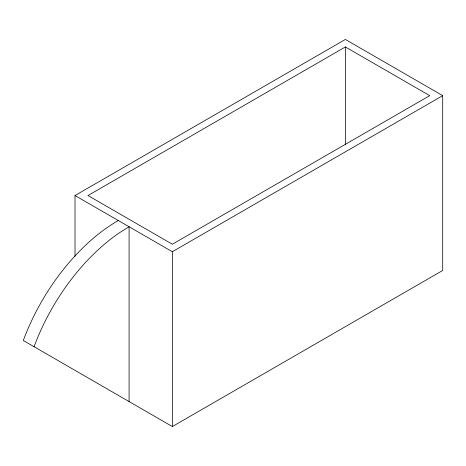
<?xml version="1.0" encoding="UTF-8"?>
<svg xmlns="http://www.w3.org/2000/svg" width="466" height="466" viewBox="0 0 466 466"><rect width="100%" height="100%" fill="white"/><g stroke="black" fill="none" stroke-linecap="round" stroke-linejoin="round"><path stroke-width="0.7" d="M75.014 256.469L75.014 195.539L345.37 39.447L442.7 95.641L442.7 270.461L172.344 426.553L23.3 340.5A152.935 88.295 -60 0 1 118.277 220.511M345.37 46.944L87.992 195.539L172.344 244.236L429.722 95.641L345.37 46.944L345.37 144.909M75.014 195.539L172.344 251.727L442.7 95.641M172.344 251.727L172.344 426.553M129.088 401.575L129.088 226.756L119.395 232.802A152.935 88.295 -60 0 0 34.07 346.716"/></g></svg>
